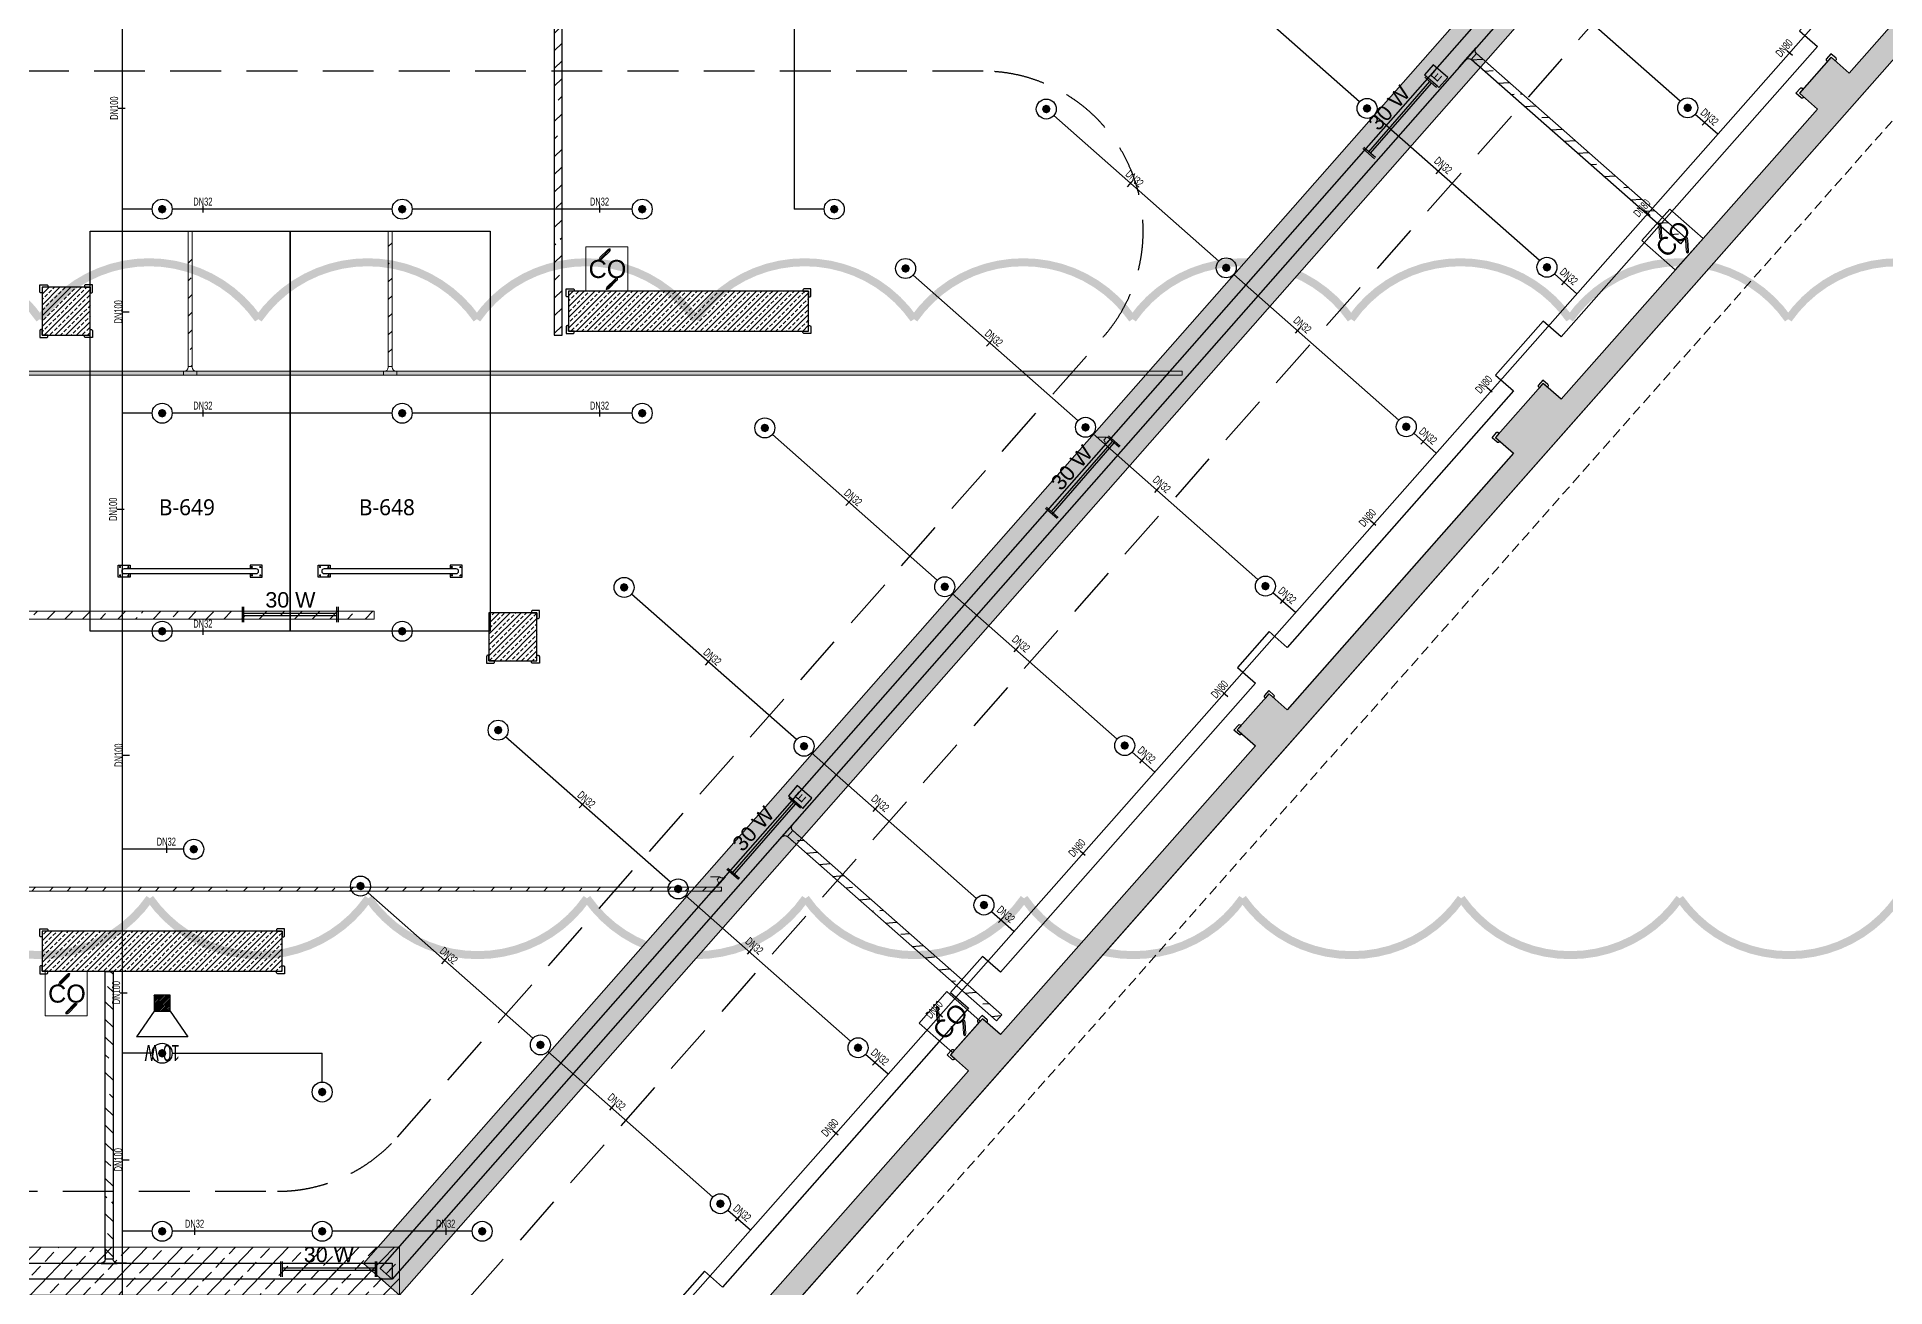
# Model space of a CAD drawing. Header units: millimetres. Extents: x -379292 to 1221486, y 92049 to 447512.
# Drawn here: x -158620 to -135520, y 108622 to 124247 of the extents above; entities that cross this region are included whole.
import ezdxf
from ezdxf.enums import TextEntityAlignment as Align
from ezdxf.lldxf.tags import DXFTag

# ---------------------------------------------------------------- set-up
doc = ezdxf.new("R2010")
doc.units = ezdxf.units.MM
doc.linetypes.add('HIDDEN', pattern=[9.525, 6.35, -3.175])
for name, color, linetype in [('-M-YNGN-BORUID', 7, 'Continuous'), ('-M-YNGN-BORUUZUN', 7, 'Continuous'), ('-M-YNGN-BORUYUK', 7, 'Continuous'), ('-M-YNGN-SPR-YUK', 7, 'Continuous'), ('-M-YNGN-ZON6-CAP-', 7, 'Continuous'), ('-M-YNGN-ZON6-SPR-', 7, 'Continuous'), ('05_HATCH CONCRETE', 141, 'Continuous'), ('05_HATCH SOLID-2', 253, 'Continuous'), ('05_SYMBOL', 2, 'Continuous'), ('08_LAMP', 4, 'Continuous'), ('08_LOUD SYSTEM', 4, 'Continuous'), ('202-A-Y-MahalAd', 141, 'Continuous'), ('AIRONN ZONLAMA', 4, 'Continuous'), ('E_CT_ZA', 6, 'Continuous')]:
    doc.layers.add(name, color=color, linetype=linetype)
doc.layers.add('-M-YNGN-SPR-CAPCIZGI', color=188, linetype='Continuous', plot=False)
for name, color, linetype, lineweight in [('-M-YNGN-ZON6', 2, 'SP', 30), ('06_FORMWORK HIDDEN', 252, 'HIDDEN2', 0), ('08_200', 112, 'Continuous', 9), ('08_DEDECTOR', 3, 'Continuous', 9), ('E_CT_AYDINLATMA', 3, 'Continuous', 9), ('E_CT_KA', 4, 'Continuous', 9), ('E_CT_KIRMIZI', 1, 'Continuous', 9)]:
    doc.layers.add(name, color=color, linetype=linetype, lineweight=lineweight)
doc.styles.add('CIZGI', font='tahoma.ttf', dxfattribs={"width": 0.8, "oblique": 20})
doc.styles.add('HCAD', font='HCAD.SHX', dxfattribs={"width": 0.8, "height": 0.2})
doc.styles.add('PIPESIZE', font='hcad.shx', dxfattribs={"width": 0.8})
doc.styles.add('SPR-NOT', font='romans.shx')
doc.styles.get("Standard").update_dxf_attribs({"font": 'segoeuil.ttf'})
doc.styles.add('TR', font='tsimpali.shx', dxfattribs={"width": 0.7})
doc.styles.add('YAZI-2', font='arial.ttf', dxfattribs={"height": 2})
doc.styles.add('YAZI-3', font='arial.ttf', dxfattribs={"height": 3})
tags = doc.linetypes.add('HIDDEN2', pattern=[0.1875, 0.125, -0.0625]).pattern_tags.tags
tags[6:7] = [DXFTag(74, 4), DXFTag(75, 0), DXFTag(340, '0'), DXFTag(46, 0.0), DXFTag(50, 0.0), DXFTag(44, 0.0), DXFTag(45, 0.0)]
tags[4:5] = [DXFTag(74, 4), DXFTag(75, 0), DXFTag(340, '0'), DXFTag(46, 0.0), DXFTag(50, 0.0), DXFTag(44, 0.0), DXFTag(45, 0.0)]
doc.linetypes.add('SP', pattern='A,2,-0.1,["SP",CIZGI,S=0.14,R=0.2,X=0,Y=-0.07],-0.255', length=2.355)
pattern_1 = [(225, (905000, -3e-07), (67.351921, -67.351921), []), (225, (904932.65, -3e-07), (67.351921, -67.351921), [47.625, -23.8125])]

# ---------------------------------------------------------------- blocks, each defined once
blk = doc.blocks.new('202_Vida')
at = {"color": 0, "linetype": 'ByBlock', "ltscale": 0.2}
for points in [[(1, 0), (-1, 0)], [(0, 1), (0, -1)]]:
    blk.add_lwpolyline(points, dxfattribs=at)
at = {"color": 0, "linetype": 'ByBlock'}
for radius in [0.42, 0.23, 0.155]:
    blk.add_circle((0, 0), radius, dxfattribs=at)
blk = doc.blocks.new('202_Stoper')
at = {"color": 0, "linetype": 'ByBlock'}
for points in [[(-750, -30), (-750, -75), (-900, -75), (-900, 75), (-750, 75), (-750, 30)], [(750, -30), (750, -75), (900, -75), (900, 75), (750, 75), (750, 30)]]:
    blk.add_lwpolyline(points, dxfattribs=at)
blk.add_lwpolyline([(825, -30, 1), (825, 30), (-825, 30, 1), (-825, -30)], format="xyb", close=True, dxfattribs=at)
at = {"color": 0, "linetype": 'ByBlock', "yscale": 10, "zscale": 10, "rotation": 180}
for p, xscale in [((-877, 53), -10), ((-772, 53), 10), ((772, 53), -10), ((877, 53), 10)]:
    blk.add_blockref('202_Vida', p, dxfattribs=dict(at, xscale=xscale))
at = {"color": 0, "linetype": 'ByBlock', "yscale": 10, "zscale": 10}
for p, xscale in [((-877, -52), 10), ((-772, -52), -10), ((772, -52), 10), ((877, -52), -10)]:
    blk.add_blockref('202_Vida', p, dxfattribs=dict(at, xscale=xscale))
blk = doc.blocks.new('202_Mahalblok')
at = {"color": 0, "linetype": 'ByBlock', "flags": 128}
blk.add_lwpolyline([(0, 0), (0, 5000), (2500, 5000), (2500, 0)], close=True, dxfattribs=at)
at = {"color": 252}
blk.add_blockref('202_Stoper', (1250, 750), dxfattribs=at)
at = {"color": 0, "linetype": 'ByBlock', "ltscale": 25}
blk.add_attdef('MAHALNO', text='', height=200, dxfattribs=at).set_placement((1209, 1390), align=Align.BOTTOM_CENTER)
blk = doc.blocks.new('bariyer')
at = {"color": 8, "ltscale": 25}
blk.add_lwpolyline([(0, -70), (15, -70, 0.414214), (30, -55), (30, 30), (-55, 30, 0.414214), (-70, 15), (-70, 0), (0, 0)], format="xyb", close=True, dxfattribs=at)
blk = doc.blocks.new('OtoParkBodrumKatMimari')
at = {"layer": '05_HATCH CONCRETE'}
h = blk.add_hatch(dxfattribs=at)
h.set_pattern_fill('ANSI33', color=8, scale=15, angle=180, style=0)
h.set_pattern_definition(pattern_1)
h.paths.add_polyline_path([(142600, 59700), (142800, 59700), (139870, 56381), (139645, 56579), (139248, 56130), (139473, 55931), (135668, 51620), (135443, 51819), (134848, 51144), (135073, 50945), (131506, 46904), (131281, 47103), (130884, 46653), (131109, 46455), (127899, 42818), (127674, 43017), (127277, 42567), (127502, 42369), (124481, 38946), (124256, 39145), (123859, 38695), (124084, 38496), (120848, 34830), (120623, 35029), (120028, 34354), (120253, 34155), (117433, 30962), (117209, 31160), (116812, 30710), (117036, 30512), (113992, 27063), (113767, 27262), (113370, 26812), (113595, 26613), (110386, 22977), (110161, 23176), (109764, 22726), (109989, 22527), (106786, 18899), (106561, 19097), (105965, 18422), (106190, 18224), (103361, 15019), (103136, 15217), (102739, 14767), (102964, 14569), (99777, 10958), (99552, 11156), (99155, 10707), (99380, 10508), (96303, 7022), (96078, 7220), (95615, 6696), (95840, 6497), (93887, 4285), (93662, 4484), (93265, 4034), (93490, 3836), (90240, 153), (90240, 300), (89640, 300), (89640, 0), (88400, 0), (88400, 300), (87800, 300), (87800, 0), (80000, 0), (80000, 300), (79400, 300), (79400, 0), (71600, 0), (71600, 300), (71000, 300), (71000, -300), (90240, -300), (143200, 59700), (143200, 67400), (142600, 67400), (142600, 66800), (142900, 66800), (142900, 64150), (142600, 64150), (142600, 63550), (142900, 63550), (142900, 60300), (142600, 60300)])
h = blk.add_hatch(dxfattribs=at)
h.set_pattern_fill('ANSI33', color=8, scale=15, angle=180, style=0)
h.set_pattern_definition(pattern_1)
h.paths.add_polyline_path([(88400, 20300), (87800, 20300), (87800, 19700), (88400, 19700)])
h = blk.add_hatch(dxfattribs=at)
h.set_pattern_fill('ANSI33', color=8, scale=15, angle=180, style=0)
h.set_pattern_definition(pattern_1)
h.paths.add_polyline_path([(97380, 20250), (94380, 20250), (94380, 19750), (97380, 19750)])
h = blk.add_hatch(dxfattribs=at)
h.set_pattern_fill('ANSI33', color=8, scale=15, angle=180, style=0)
h.set_pattern_definition(pattern_1)
h.paths.add_polyline_path([(93985, 16230), (93385, 16230), (93385, 15630), (93985, 15630)])
h = blk.add_hatch(dxfattribs=at)
h.set_pattern_fill('ANSI33', color=8, scale=15, angle=180, style=0)
h.set_pattern_definition(pattern_1)
h.paths.add_polyline_path([(90800, 12250), (87800, 12250), (87800, 11750), (90800, 11750)])
at = {"color": 5}
for points in [[(113595, 26613), (110386, 22977), (110161, 23176), (109764, 22726), (109989, 22527), (106786, 18899), (106561, 19097), (105965, 18422), (106190, 18224), (103361, 15019), (103136, 15217), (102739, 14767), (102964, 14569), (99777, 10958), (99552, 11156), (99155, 10707), (99380, 10508), (96303, 7022)], [(71000, -300), (90240, -300), (143200, 59700)]]:
    blk.add_lwpolyline(points, dxfattribs=at)
for points in [[(88400, 20300), (87800, 20300), (87800, 19700), (88400, 19700)], [(97380, 20250), (94380, 20250), (94380, 19750), (97380, 19750)], [(93985, 16230), (93385, 16230), (93385, 15630), (93985, 15630)], [(90800, 12250), (87800, 12250), (87800, 11750), (90800, 11750)]]:
    blk.add_lwpolyline(points, close=True, dxfattribs=at)
at = {"layer": '05_HATCH SOLID-2', "color": 251, "ltscale": 25}
blk.add_lwpolyline([(150500, -8770), (150500, 187430), (4700, 187430), (4700, 177600), (135600, 177600), (135600, 144600), (143200, 144600), (143200, 59700), (90240, -300), (70300, -300), (63119, 5881)], dxfattribs=at)
at = {"layer": '05_SYMBOL', "color": 252, "linetype": 'HIDDEN', "ltscale": 100}
blk.add_lwpolyline([(132000, 51725), (93143, 7677)], dxfattribs=at)
blk.add_lwpolyline([(99562, 23000), (56437, 23000, 0.695543), (55132, 19484), (66750, 9484, 0.179563), (68055, 9000), (90741, 9000, 0.215217), (92240, 9677), (101062, 19677, 0.645796)], format="xyb", close=True, dxfattribs=at)
at = {"layer": '06_FORMWORK HIDDEN', "linetype": 'HIDDEN', "ltscale": 20}
blk.add_line((143700, 59511), (90466, -800), dxfattribs=at)
at = {"layer": '05_SYMBOL', "color": 8}
for p, rotation in [((110161, 23176), 48.56632516036355), ((87800, 19700), 180), ((94380, 19750), 180), ((106561, 19097), 48.56632516036355), ((93385, 15630), 180), ((103136, 15217), 48.56632516036355), ((87800, 11750), 180), ((99552, 11156), 48.56632516036355)]:
    blk.add_blockref('bariyer', p, dxfattribs=dict(at, rotation=rotation))
at = {"layer": '05_SYMBOL', "color": 8, "xscale": -1}
for p, rotation in [((109764, 22726), 48.56632529242532), ((88400, 19700), 180), ((97380, 19750), 180), ((105965, 18422), 48.56632529242532), ((93985, 15630), 180), ((102739, 14767), 48.56632529242532), ((90800, 11750), 180), ((99155, 10707), 48.56632529242532)]:
    blk.add_blockref('bariyer', p, dxfattribs=dict(at, rotation=rotation))
for p in [(87800, 20300), (94380, 20250), (87800, 12250)]:
    blk.add_blockref('bariyer', p, dxfattribs=at)
at = {"layer": '05_SYMBOL', "color": 8}
for p in [(88400, 20300), (97380, 20250), (93985, 16230), (90800, 12250)]:
    blk.add_blockref('bariyer', p, dxfattribs=at)
at = {"layer": '202-A-Y-MahalAd', "color": 8, "ltscale": 25}
for p, values in [((88400, 16000), {'MAHALNO': 'B-649'}), ((90900, 16000), {'MAHALNO': 'B-648'})]:
    blk.add_blockref('202_Mahalblok', p, dxfattribs=at).add_auto_attribs(values)
blk = doc.blocks.new('SP-C-UP-12')
at = {"ltscale": 10}
blk.add_line((0, 0), (0, 0), dxfattribs=at)
at = {"color": 1, "linetype": 'Continuous'}
blk.add_circle((0, 0), 12.5, dxfattribs=at)
at = {"ltscale": 10}
for points in [[(-5.4, 0), (-3.8, 3.8), (-3.8, -3.8), (0, 5.4)], [(-3.8, -3.8), (0, 5.4), (0, -5.4), (3.8, 3.8)], [(0, -5.4), (3.8, 3.8), (3.8, -3.8), (5.4, 0)]]:
    blk.add_solid(points, dxfattribs=at)
at = {"layer": '-M-YNGN-SPR-YUK', "style": 'SPR-NOT', "width": 0.5, "flags": 9}
for tag, p in [('YUK', (0, 17.8)), ('CAP', (0, 14.4)), ('TIP', (0.2, 10.8))]:
    blk.add_attdef(tag, text='', height=2.5, dxfattribs=at).set_placement(p, align=Align.MIDDLE_CENTER)
blk = doc.blocks.new('SPRKL100')
at = {"layer": '-M-YNGN-SPR-CAPCIZGI'}
blk.add_line((0, 0.43), (0, -0.43), dxfattribs=at)
at = {"layer": '-M-YNGN-BORUID', "color": 0, "style": 'HCAD', "width": 0.8, "flags": 1}
blk.add_attdef('DIC', text='', height=0.4, dxfattribs=at).set_placement((0, -1.69), align=Align.CENTER)
at = {"layer": '-M-YNGN-BORUUZUN', "color": 0, "style": 'HCAD', "width": 0.7}
blk.add_attdef('BOY', text='', height=0.8, dxfattribs=at).set_placement((0, -1.08), align=Align.CENTER)
at = {"layer": '-M-YNGN-BORUYUK', "color": 6, "style": 'PIPESIZE', "width": 0.8}
blk.add_attdef('YUK', text='', height=0.5, dxfattribs=at).set_placement((0, 1.87), align=Align.CENTER)
at = {"color": 0, "style": 'PIPESIZE', "width": 0.7}
blk.add_attdef('CAP', text='', height=1, dxfattribs=at).set_placement((0, 0.45), align=Align.CENTER)
blk = doc.blocks.new('A$C69E8D8A3')
at = {"layer": '-M-YNGN-ZON6', "ltscale": 500}
for p, q in [((634, 6524.4), (634, 1991.9)), ((239.6, 330.9), (4953.7, 5671.8)), ((-206, 3336.9), (-206, 330.9)), ((1340.6, 2126.1), (1134.4, 2308.1)), ((1741.4, 2126.9), (1535.2, 2308.9)), ((1164.7, 1926.8), (958.5, 2108.8)), ((1565.5, 1927.6), (1359.3, 2109.6)), ((1788.3, 2085.5), (1760.1, 2110.4)), ((-168.5, 1991.9), (-206, 1991.9)), ((131.5, 1991.9), (-143.5, 1991.9)), ((431.5, 1991.9), (156.5, 1991.9)), ((671.5, 1991.9), (634, 1991.9)), ((988.8, 1727.5), (782.6, 1909.5)), ((1389.6, 1728.3), (1183.4, 1910.3)), ((1612.4, 1886.3), (1584.2, 1911.1)), ((-168.5, 1736.9), (-206, 1736.9)), ((131.5, 1736.9), (-143.5, 1736.9)), ((431.5, 1736.9), (156.5, 1736.9)), ((812.8, 1528.3), (606.7, 1710.2)), ((1213.7, 1529), (1007.5, 1711)), ((1436.4, 1687), (1408.3, 1711.8)), ((636.9, 1329), (430.8, 1510.9)), ((1037.8, 1329.7), (831.6, 1511.7)), ((1260.5, 1487.7), (1232.4, 1512.5)), ((-168.5, 1464.4), (-206, 1464.4)), ((131.5, 1464.4), (-143.5, 1464.4)), ((479.5, 1150.6), (273.3, 1332.6)), ((861.9, 1130.4), (655.7, 1312.4)), ((1084.6, 1288.4), (1056.5, 1313.2)), ((-129, 1191.9), (-206, 1191.9)), ((307.4, 955.7), (101.3, 1137.6)), ((704.4, 952.1), (498.2, 1134)), ((908.7, 1089.1), (880.6, 1113.9)), ((-168.5, 936.9), (-206, 936.9)), ((-143.5, 936.9), (44, 936.9)), ((44, 901), (44, 936.9)), ((532.4, 757.1), (326.2, 939.1)), ((751.3, 910.7), (723.2, 935.5)), ((579.2, 715.8), (551.1, 740.6)), ((-168.5, 714.4), (-206, 714.4)), ((31.5, 714.4), (-143.5, 714.4)), ((231.5, 714.4), (56.5, 714.4))]:
    blk.add_line(p, q, dxfattribs=at)
at = {"layer": '-M-YNGN-ZON6-CAP-'}
ref = blk.add_blockref('SPRKL100', (1878.5, 2187.1), dxfattribs=dict(at, xscale=10, yscale=10, zscale=10, rotation=48.57966781334417))
ref.add_attrib('CAP', 'DN80', dxfattribs={"layer": '0', "color": 0, "height": 10, "rotation": 48.5797, "style": 'PIPESIZE', "width": 0.7}).set_placement((1875.1, 2190), align=Align.CENTER)
ref = blk.add_blockref('SPRKL100', (-206.6, 2118.2), dxfattribs=dict(at, xscale=10.00000000000001, yscale=10.00000000000001, zscale=10.00000000000001, rotation=90))
ref.add_attrib('CAP', 'DN100', dxfattribs={"layer": '0', "color": 0, "height": 10, "rotation": 90, "style": 'PIPESIZE', "width": 0.7}).set_placement((-211.1, 2118.2), align=Align.CENTER)
ref = blk.add_blockref('SPRKL100', (1771.9, 2100), dxfattribs=dict(at, xscale=10, yscale=10, zscale=10, rotation=318.5663252255652))
ref.add_attrib('CAP', 'DN32', dxfattribs={"layer": '0', "color": 0, "height": 10, "rotation": 318.5663, "style": 'PIPESIZE', "width": 0.7}).set_placement((1774.9, 2103.4), align=Align.CENTER)
ref = blk.add_blockref('SPRKL100', (1439, 2039.5), dxfattribs=dict(at, xscale=10, yscale=10, zscale=10, rotation=318.5663252255652))
ref.add_attrib('CAP', 'DN32', dxfattribs={"layer": '0', "color": 0, "height": 10, "rotation": 318.5663, "style": 'PIPESIZE', "width": 0.7}).set_placement((1441.9, 2042.9), align=Align.CENTER)
ref = blk.add_blockref('SPRKL100', (1053.2, 2023.1), dxfattribs=dict(at, xscale=10, yscale=10, zscale=10, rotation=318.5663252255652))
ref.add_attrib('CAP', 'DN32', dxfattribs={"layer": '0', "color": 0, "height": 10, "rotation": 318.5663, "style": 'PIPESIZE', "width": 0.7}).set_placement((1056.2, 2026.5), align=Align.CENTER)
ref = blk.add_blockref('SPRKL100', (-105.2, 1991.9), dxfattribs=dict(at, xscale=10, yscale=10, zscale=10))
ref.add_attrib('CAP', 'DN32', dxfattribs={"layer": '0', "color": 0, "height": 10, "style": 'PIPESIZE', "width": 0.7}).set_placement((-105.2, 1996.4), align=Align.CENTER)
ref = blk.add_blockref('SPRKL100', (390.6, 1991.9), dxfattribs=dict(at, xscale=10, yscale=10, zscale=10))
ref.add_attrib('CAP', 'DN32', dxfattribs={"layer": '0', "color": 0, "height": 10, "style": 'PIPESIZE', "width": 0.7}).set_placement((390.6, 1996.4), align=Align.CENTER)
ref = blk.add_blockref('SPRKL100', (1700.8, 1987), dxfattribs=dict(at, xscale=10, yscale=10, zscale=10, rotation=48.57966781334417))
ref.add_attrib('CAP', 'DN80', dxfattribs={"layer": '0', "color": 0, "height": 10, "rotation": 48.5797, "style": 'PIPESIZE', "width": 0.7}).set_placement((1697.4, 1990), align=Align.CENTER)
ref = blk.add_blockref('SPRKL100', (1596, 1900.7), dxfattribs=dict(at, xscale=10, yscale=10, zscale=10, rotation=318.5663252255652))
ref.add_attrib('CAP', 'DN32', dxfattribs={"layer": '0', "color": 0, "height": 10, "rotation": 318.5663, "style": 'PIPESIZE', "width": 0.7}).set_placement((1599, 1904.1), align=Align.CENTER)
ref = blk.add_blockref('SPRKL100', (-201.4, 1863.6), dxfattribs=dict(at, xscale=10.00000000000001, yscale=10.00000000000001, zscale=10.00000000000001, rotation=90))
ref.add_attrib('CAP', 'DN100', dxfattribs={"layer": '0', "color": 0, "height": 10, "rotation": 90, "style": 'PIPESIZE', "width": 0.7}).set_placement((-205.9, 1863.6), align=Align.CENTER)
ref = blk.add_blockref('SPRKL100', (1263, 1840.3), dxfattribs=dict(at, xscale=10, yscale=10, zscale=10, rotation=318.5663252255652))
ref.add_attrib('CAP', 'DN32', dxfattribs={"layer": '0', "color": 0, "height": 10, "rotation": 318.5663, "style": 'PIPESIZE', "width": 0.7}).set_placement((1266, 1843.6), align=Align.CENTER)
ref = blk.add_blockref('SPRKL100', (877.3, 1823.8), dxfattribs=dict(at, xscale=10, yscale=10, zscale=10, rotation=318.5663252255652))
ref.add_attrib('CAP', 'DN32', dxfattribs={"layer": '0', "color": 0, "height": 10, "rotation": 318.5663, "style": 'PIPESIZE', "width": 0.7}).set_placement((880.3, 1827.2), align=Align.CENTER)
ref = blk.add_blockref('SPRKL100', (1503, 1766.5), dxfattribs=dict(at, xscale=10, yscale=10, zscale=10, rotation=48.57966781334417))
ref.add_attrib('CAP', 'DN80', dxfattribs={"layer": '0', "color": 0, "height": 10, "rotation": 48.5797, "style": 'PIPESIZE', "width": 0.7}).set_placement((1499.6, 1769.5), align=Align.CENTER)
ref = blk.add_blockref('SPRKL100', (-105.2, 1736.9), dxfattribs=dict(at, xscale=10, yscale=10, zscale=10))
ref.add_attrib('CAP', 'DN32', dxfattribs={"layer": '0', "color": 0, "height": 10, "style": 'PIPESIZE', "width": 0.7}).set_placement((-105.2, 1741.4), align=Align.CENTER)
ref = blk.add_blockref('SPRKL100', (390.6, 1736.9), dxfattribs=dict(at, xscale=10, yscale=10, zscale=10))
ref.add_attrib('CAP', 'DN32', dxfattribs={"layer": '0', "color": 0, "height": 10, "style": 'PIPESIZE', "width": 0.7}).set_placement((390.6, 1741.4), align=Align.CENTER)
ref = blk.add_blockref('SPRKL100', (1420.1, 1701.4), dxfattribs=dict(at, xscale=10, yscale=10, zscale=10, rotation=318.5663252255652))
ref.add_attrib('CAP', 'DN32', dxfattribs={"layer": '0', "color": 0, "height": 10, "rotation": 318.5663, "style": 'PIPESIZE', "width": 0.7}).set_placement((1423.1, 1704.8), align=Align.CENTER)
ref = blk.add_blockref('SPRKL100', (701.4, 1624.6), dxfattribs=dict(at, xscale=10, yscale=10, zscale=10, rotation=318.5663252255652))
ref.add_attrib('CAP', 'DN32', dxfattribs={"layer": '0', "color": 0, "height": 10, "rotation": 318.5663, "style": 'PIPESIZE', "width": 0.7}).set_placement((704.4, 1627.9), align=Align.CENTER)
ref = blk.add_blockref('SPRKL100', (1087.1, 1641), dxfattribs=dict(at, xscale=10, yscale=10, zscale=10, rotation=318.5663252255652))
ref.add_attrib('CAP', 'DN32', dxfattribs={"layer": '0', "color": 0, "height": 10, "rotation": 318.5663, "style": 'PIPESIZE', "width": 0.7}).set_placement((1090.1, 1644.3), align=Align.CENTER)
ref = blk.add_blockref('SPRKL100', (-207.9, 1616.9), dxfattribs=dict(at, xscale=10.00000000000001, yscale=10.00000000000001, zscale=10.00000000000001, rotation=90))
ref.add_attrib('CAP', 'DN100', dxfattribs={"layer": '0', "color": 0, "height": 10, "rotation": 90, "style": 'PIPESIZE', "width": 0.7}).set_placement((-212.4, 1616.9), align=Align.CENTER)
ref = blk.add_blockref('SPRKL100', (1357.6, 1599.9), dxfattribs=dict(at, xscale=10, yscale=10, zscale=10, rotation=48.57966781334417))
ref.add_attrib('CAP', 'DN80', dxfattribs={"layer": '0', "color": 0, "height": 10, "rotation": 48.5797, "style": 'PIPESIZE', "width": 0.7}).set_placement((1354.2, 1602.9), align=Align.CENTER)
ref = blk.add_blockref('SPRKL100', (1244.2, 1502.1), dxfattribs=dict(at, xscale=10, yscale=10, zscale=10, rotation=318.5663252255652))
ref.add_attrib('CAP', 'DN32', dxfattribs={"layer": '0', "color": 0, "height": 10, "rotation": 318.5663, "style": 'PIPESIZE', "width": 0.7}).set_placement((1247.1, 1505.5), align=Align.CENTER)
ref = blk.add_blockref('SPRKL100', (-105.2, 1464.4), dxfattribs=dict(at, xscale=10, yscale=10, zscale=10))
ref.add_attrib('CAP', 'DN32', dxfattribs={"layer": '0', "color": 0, "height": 10, "style": 'PIPESIZE', "width": 0.7}).set_placement((-105.2, 1468.9), align=Align.CENTER)
ref = blk.add_blockref('SPRKL100', (911.2, 1441.7), dxfattribs=dict(at, xscale=10, yscale=10, zscale=10, rotation=318.5663252255652))
ref.add_attrib('CAP', 'DN32', dxfattribs={"layer": '0', "color": 0, "height": 10, "rotation": 318.5663, "style": 'PIPESIZE', "width": 0.7}).set_placement((914.2, 1445), align=Align.CENTER)
ref = blk.add_blockref('SPRKL100', (525.5, 1425.3), dxfattribs=dict(at, xscale=10, yscale=10, zscale=10, rotation=318.5663252255652))
ref.add_attrib('CAP', 'DN32', dxfattribs={"layer": '0', "color": 0, "height": 10, "rotation": 318.5663, "style": 'PIPESIZE', "width": 0.7}).set_placement((528.5, 1428.6), align=Align.CENTER)
ref = blk.add_blockref('SPRKL100', (1172.8, 1385.5), dxfattribs=dict(at, xscale=10, yscale=10, zscale=10, rotation=48.57966781334417))
ref.add_attrib('CAP', 'DN80', dxfattribs={"layer": '0', "color": 0, "height": 10, "rotation": 48.5797, "style": 'PIPESIZE', "width": 0.7}).set_placement((1169.4, 1388.5), align=Align.CENTER)
ref = blk.add_blockref('SPRKL100', (-201.1, 1309.5), dxfattribs=dict(at, xscale=10.00000000000001, yscale=10.00000000000001, zscale=10.00000000000001, rotation=90))
ref.add_attrib('CAP', 'DN100', dxfattribs={"layer": '0', "color": 0, "height": 10, "rotation": 90, "style": 'PIPESIZE', "width": 0.7}).set_placement((-205.6, 1309.5), align=Align.CENTER)
ref = blk.add_blockref('SPRKL100', (1068.3, 1302.8), dxfattribs=dict(at, xscale=10, yscale=10, zscale=10, rotation=318.5663252255652))
ref.add_attrib('CAP', 'DN32', dxfattribs={"layer": '0', "color": 0, "height": 10, "rotation": 318.5663, "style": 'PIPESIZE', "width": 0.7}).set_placement((1071.2, 1306.2), align=Align.CENTER)
ref = blk.add_blockref('SPRKL100', (368.1, 1246.9), dxfattribs=dict(at, xscale=10, yscale=10, zscale=10, rotation=318.5663252255652))
ref.add_attrib('CAP', 'DN32', dxfattribs={"layer": '0', "color": 0, "height": 10, "rotation": 318.5663, "style": 'PIPESIZE', "width": 0.7}).set_placement((371, 1250.3), align=Align.CENTER)
ref = blk.add_blockref('SPRKL100', (735.3, 1242.4), dxfattribs=dict(at, xscale=10, yscale=10, zscale=10, rotation=318.5663252255652))
ref.add_attrib('CAP', 'DN32', dxfattribs={"layer": '0', "color": 0, "height": 10, "rotation": 318.5663, "style": 'PIPESIZE', "width": 0.7}).set_placement((738.3, 1245.7), align=Align.CENTER)
ref = blk.add_blockref('SPRKL100', (-150.8, 1191.9), dxfattribs=dict(at, xscale=10, yscale=10, zscale=10))
ref.add_attrib('CAP', 'DN32', dxfattribs={"layer": '0', "color": 0, "height": 10, "style": 'PIPESIZE', "width": 0.7}).set_placement((-150.8, 1196.4), align=Align.CENTER)
ref = blk.add_blockref('SPRKL100', (994.5, 1187.3), dxfattribs=dict(at, xscale=10, yscale=10, zscale=10, rotation=48.57966781334417))
ref.add_attrib('CAP', 'DN80', dxfattribs={"layer": '0', "color": 0, "height": 10, "rotation": 48.5797, "style": 'PIPESIZE', "width": 0.7}).set_placement((991.1, 1190.3), align=Align.CENTER)
ref = blk.add_blockref('SPRKL100', (892.3, 1103.5), dxfattribs=dict(at, xscale=10, yscale=10, zscale=10, rotation=318.5663252255652))
ref.add_attrib('CAP', 'DN32', dxfattribs={"layer": '0', "color": 0, "height": 10, "rotation": 318.5663, "style": 'PIPESIZE', "width": 0.7}).set_placement((895.3, 1106.9), align=Align.CENTER)
ref = blk.add_blockref('SPRKL100', (196, 1052), dxfattribs=dict(at, xscale=10, yscale=10, zscale=10, rotation=318.5663252255652))
ref.add_attrib('CAP', 'DN32', dxfattribs={"layer": '0', "color": 0, "height": 10, "rotation": 318.5663, "style": 'PIPESIZE', "width": 0.7}).set_placement((199, 1055.3), align=Align.CENTER)
ref = blk.add_blockref('SPRKL100', (577.9, 1064), dxfattribs=dict(at, xscale=10, yscale=10, zscale=10, rotation=318.5663252255652))
ref.add_attrib('CAP', 'DN32', dxfattribs={"layer": '0', "color": 0, "height": 10, "rotation": 318.5663, "style": 'PIPESIZE', "width": 0.7}).set_placement((580.9, 1067.4), align=Align.CENTER)
ref = blk.add_blockref('SPRKL100', (-204.1, 1012.6), dxfattribs=dict(at, xscale=10.00000000000001, yscale=10.00000000000001, zscale=10.00000000000001, rotation=90))
ref.add_attrib('CAP', 'DN100', dxfattribs={"layer": '0', "color": 0, "height": 10, "rotation": 90, "style": 'PIPESIZE', "width": 0.7}).set_placement((-208.6, 1012.6), align=Align.CENTER)
ref = blk.add_blockref('SPRKL100', (816.2, 985.2), dxfattribs=dict(at, xscale=10, yscale=10, zscale=10, rotation=48.57966781334417))
ref.add_attrib('CAP', 'DN80', dxfattribs={"layer": '0', "color": 0, "height": 10, "rotation": 48.5797, "style": 'PIPESIZE', "width": 0.7}).set_placement((812.8, 988.2), align=Align.CENTER)
ref = blk.add_blockref('SPRKL100', (734.9, 925.1), dxfattribs=dict(at, xscale=10, yscale=10, zscale=10, rotation=318.5663252255652))
ref.add_attrib('CAP', 'DN32', dxfattribs={"layer": '0', "color": 0, "height": 10, "rotation": 318.5663, "style": 'PIPESIZE', "width": 0.7}).set_placement((737.9, 928.5), align=Align.CENTER)
ref = blk.add_blockref('SPRKL100', (405.8, 869.1), dxfattribs=dict(at, xscale=10, yscale=10, zscale=10, rotation=318.5663252255652))
ref.add_attrib('CAP', 'DN32', dxfattribs={"layer": '0', "color": 0, "height": 10, "rotation": 318.5663, "style": 'PIPESIZE', "width": 0.7}).set_placement((408.8, 872.4), align=Align.CENTER)
ref = blk.add_blockref('SPRKL100', (685.7, 837.7), dxfattribs=dict(at, xscale=10, yscale=10, zscale=10, rotation=48.57966781334417))
ref.add_attrib('CAP', 'DN80', dxfattribs={"layer": '0', "color": 0, "height": 10, "rotation": 48.5797, "style": 'PIPESIZE', "width": 0.7}).set_placement((682.3, 840.7), align=Align.CENTER)
ref = blk.add_blockref('SPRKL100', (-201.6, 803.8), dxfattribs=dict(at, xscale=10.00000000000001, yscale=10.00000000000001, zscale=10.00000000000001, rotation=90))
ref.add_attrib('CAP', 'DN100', dxfattribs={"layer": '0', "color": 0, "height": 10, "rotation": 90, "style": 'PIPESIZE', "width": 0.7}).set_placement((-206.1, 803.8), align=Align.CENTER)
ref = blk.add_blockref('SPRKL100', (562.9, 730.2), dxfattribs=dict(at, xscale=10, yscale=10, zscale=10, rotation=318.5663252255652))
ref.add_attrib('CAP', 'DN32', dxfattribs={"layer": '0', "color": 0, "height": 10, "rotation": 318.5663, "style": 'PIPESIZE', "width": 0.7}).set_placement((565.8, 733.6), align=Align.CENTER)
ref = blk.add_blockref('SPRKL100', (-115.6, 714.4), dxfattribs=dict(at, xscale=10, yscale=10, zscale=10))
ref.add_attrib('CAP', 'DN32', dxfattribs={"layer": '0', "color": 0, "height": 10, "style": 'PIPESIZE', "width": 0.7}).set_placement((-115.6, 718.9), align=Align.CENTER)
ref = blk.add_blockref('SPRKL100', (198.4, 714.4), dxfattribs=dict(at, xscale=10, yscale=10, zscale=10))
ref.add_attrib('CAP', 'DN32', dxfattribs={"layer": '0', "color": 0, "height": 10, "style": 'PIPESIZE', "width": 0.7}).set_placement((198.4, 718.9), align=Align.CENTER)
at = {"layer": '-M-YNGN-ZON6-SPR-'}
for p, rotation in [((949.1, 2117.1), 138.5663252255651), ((1350, 2117.9), 138.5663252255651), ((1750.8, 2118.6), 138.5663252255651), ((-156, 1991.9), 180), ((144, 1991.9), 180), ((444, 1991.9), 180), ((684, 1991.9), 180), ((773.2, 1917.8), 138.5663252255651), ((1174, 1918.6), 138.5663252255651), ((1574.9, 1919.3), 138.5663252255651), ((-156, 1736.9), 180), ((144, 1736.9), 180), ((444, 1736.9), 180), ((597.3, 1718.5), 138.5663252255651), ((998.1, 1719.3), 138.5663252255651), ((1399, 1720), 138.5663252255651), ((421.4, 1519.2), 138.5663252255651), ((822.2, 1520), 138.5663252255651), ((1223, 1520.8), 138.5663252255651), ((-156, 1464.4), 180), ((144, 1464.4), 180), ((264, 1340.8), 138.5663252255651), ((646.3, 1320.7), 138.5663252255651), ((1047.1, 1321.5), 138.5663252255651), ((-116.5, 1191.9), 180), ((91.9, 1145.9), 138.5663252255651), ((488.9, 1142.3), 138.5663252255651), ((871.2, 1122.2), 138.5663252255651), ((-156, 936.9), 180), ((316.8, 947.4), 138.5663252255651), ((713.8, 943.8), 138.5663252255651), ((44, 888.5), 180), ((541.7, 748.9), 138.5663252255651), ((-156, 714.4), 180), ((44, 714.4), 180), ((244, 714.4), 180)]:
    blk.add_blockref('SP-C-UP-12', p, dxfattribs=dict(at, rotation=rotation))
blk = doc.blocks.new('*U582')
h = blk.add_hatch()
h.set_pattern_fill('ANSI33', color=0, scale=50, angle=1, style=0)
h.paths.add_polyline_path([(-3591, 100), (5411, 100), (5411, 0), (-3591, 0)])
at = {"color": 0}
blk.add_lwpolyline([(-3591, 100), (5411, 100), (5411, 0), (-3591, 0)], close=True, dxfattribs=at)
at = {"ltscale": 25, "flags": 1}
for tag, p in [('YUKSEKLIK', (-229, -149)), ('KALINLIK', (-229, -213))]:
    blk.add_attdef(tag, p, '', height=50, dxfattribs=at)
blk = doc.blocks.new('*U679')
h = blk.add_hatch()
h.set_pattern_fill('ANSI33', color=0, scale=50, angle=1, style=0)
h.paths.add_polyline_path([(-9185, 200), (15863, 200), (15863, 0), (-9185, 0)])
at = {"color": 0}
blk.add_lwpolyline([(-9185, 200), (15863, 200), (15863, 0), (-9185, 0)], close=True, dxfattribs=at)
at = {"ltscale": 25, "flags": 1}
for tag, p in [('YUKSEKLIK', (-229, -149)), ('KALINLIK', (-229, -213))]:
    blk.add_attdef(tag, p, '', height=50, dxfattribs=at)
blk = doc.blocks.new('*U680')
h = blk.add_hatch()
h.set_pattern_fill('ANSI33', color=0, scale=50, angle=1, style=0)
h.paths.add_polyline_path([(-773, 200), (58857, 200), (58857, 0), (-773, 0)])
at = {"color": 0}
blk.add_lwpolyline([(-773, 200), (58857, 200), (58857, 0), (-773, 0)], close=True, dxfattribs=at)
at = {"ltscale": 25, "flags": 1}
for tag, p in [('YUKSEKLIK', (-229, -149)), ('KALINLIK', (-229, -213))]:
    blk.add_attdef(tag, p, '', height=50, dxfattribs=at)
blk = doc.blocks.new('*U717')
h = blk.add_hatch()
h.set_pattern_fill('ANSI33', color=0, scale=50, angle=1, style=0)
h.paths.add_polyline_path([(-9499, 600), (15713, 600), (15713, 0), (-9499, 0)])
at = {"color": 0}
blk.add_lwpolyline([(-9499, 600), (15713, 600), (15713, 0), (-9499, 0)], close=True, dxfattribs=at)
at = {"ltscale": 25, "flags": 1}
for tag, p in [('YUKSEKLIK', (-229, -149)), ('KALINLIK', (-229, -213))]:
    blk.add_attdef(tag, p, '', height=50, dxfattribs=at)
blk = doc.blocks.new('*U718')
h = blk.add_hatch()
h.set_pattern_fill('ANSI33', color=0, scale=50, angle=1, style=0)
h.paths.add_polyline_path([(-1015, 600), (58777, 600), (58777, 0), (-1015, 0)])
at = {"color": 0}
blk.add_lwpolyline([(-1015, 600), (58777, 600), (58777, 0), (-1015, 0)], close=True, dxfattribs=at)
at = {"ltscale": 25, "flags": 1}
for tag, p in [('YUKSEKLIK', (-229, -149)), ('KALINLIK', (-229, -213))]:
    blk.add_attdef(tag, p, '', height=50, dxfattribs=at)
blk = doc.blocks.new('*U724')
h = blk.add_hatch()
h.set_pattern_fill('ANSI33', color=0, scale=50, angle=1, style=0)
h.paths.add_polyline_path([(-10963, 50), (36950, 50), (36950, 0), (-10963, 0)])
at = {"color": 0}
blk.add_lwpolyline([(-10963, 50), (36950, 50), (36950, 0), (-10963, 0)], close=True, dxfattribs=at)
at = {"ltscale": 25, "flags": 1}
for tag, p in [('YUKSEKLIK', (-229, -149)), ('KALINLIK', (-229, -213))]:
    blk.add_attdef(tag, p, '', height=50, dxfattribs=at)
blk = doc.blocks.new('*U725')
h = blk.add_hatch()
h.set_pattern_fill('ANSI33', color=0, scale=50, angle=1, style=0)
h.paths.add_polyline_path([(-9622, 50), (14318, 50), (14318, 0), (-9622, 0)])
at = {"color": 0}
blk.add_lwpolyline([(-9622, 50), (14318, 50), (14318, 0), (-9622, 0)], close=True, dxfattribs=at)
at = {"ltscale": 25, "flags": 1}
for tag, p in [('YUKSEKLIK', (-229, -149)), ('KALINLIK', (-229, -213))]:
    blk.add_attdef(tag, p, '', height=50, dxfattribs=at)
blk = doc.blocks.new('*U898')
h = blk.add_hatch()
h.set_pattern_fill('ANSI33', color=0, scale=50, angle=1, style=0)
h.paths.add_polyline_path([(-3976, 100), (-491, 100), (-491, 0), (-3976, 0)])
at = {"color": 0}
blk.add_lwpolyline([(-3976, 100), (-491, 100), (-491, 0), (-3976, 0)], close=True, dxfattribs=at)
at = {"ltscale": 25, "flags": 1}
for tag, p in [('YUKSEKLIK', (-229, -149)), ('KALINLIK', (-229, -213))]:
    blk.add_attdef(tag, p, '', height=50, dxfattribs=at)
blk = doc.blocks.new('*U395')
at = {"color": 0}
for p, q in [((-164, 164), (-50, 164)), ((-50, 164), (-50, 167)), ((-50, 167), (150, 167)), ((0, 0), (0, 114)), ((100, 114), (0, 114)), ((100, 0), (100, 114)), ((150, 167), (150, 164)), ((264, 164), (150, 164))]:
    blk.add_line(p, q, dxfattribs=at)
for centre, start, end in [((-50, 114), 0, 90), ((150, 114), 90, 180)]:
    blk.add_arc(centre, 50, start, end, dxfattribs=at)
blk = doc.blocks.new('*U899')
h = blk.add_hatch()
h.set_pattern_fill('ANSI33', color=0, scale=50, angle=1, style=0)
h.paths.add_polyline_path([(-3976, 100), (-494, 100), (-494, 0), (-3976, 0)])
at = {"color": 0}
blk.add_lwpolyline([(-3976, 100), (-494, 100), (-494, 0), (-3976, 0)], close=True, dxfattribs=at)
at = {"ltscale": 25, "flags": 1}
for tag, p in [('YUKSEKLIK', (-229, -149)), ('KALINLIK', (-229, -213))]:
    blk.add_attdef(tag, p, '', height=50, dxfattribs=at)
blk = doc.blocks.new('*U396')
at = {"color": 0}
for p, q in [((-164, 164), (-50, 164)), ((-50, 164), (-50, 167)), ((-50, 167), (150, 167)), ((0, 0), (0, 114)), ((100, 114), (0, 114)), ((100, 0), (100, 114)), ((150, 167), (150, 164)), ((264, 164), (150, 164))]:
    blk.add_line(p, q, dxfattribs=at)
for centre, start, end in [((-50, 114), 0, 90), ((150, 114), 90, 180)]:
    blk.add_arc(centre, 50, start, end, dxfattribs=at)
blk = doc.blocks.new('*U971')
h = blk.add_hatch()
h.set_pattern_fill('ANSI33', color=0, scale=50, angle=1, style=0)
h.paths.add_polyline_path([(-4141, 100), (-269, 100), (-269, 0), (-4141, 0)])
at = {"color": 0}
blk.add_lwpolyline([(-4141, 100), (-269, 100), (-269, 0), (-4141, 0)], close=True, dxfattribs=at)
at = {"ltscale": 25, "flags": 1}
for tag, p in [('YUKSEKLIK', (-229, -149)), ('KALINLIK', (-229, -213))]:
    blk.add_attdef(tag, p, '', height=50, dxfattribs=at)
blk = doc.blocks.new('*U974')
h = blk.add_hatch()
h.set_pattern_fill('ANSI33', color=0, scale=50, angle=1, style=0)
h.paths.add_polyline_path([(-3406, 100), (191, 100), (191, 0), (-3406, 0)])
at = {"color": 0}
blk.add_lwpolyline([(-3406, 100), (191, 100), (191, 0), (-3406, 0)], close=True, dxfattribs=at)
at = {"ltscale": 25, "flags": 1}
for tag, p in [('YUKSEKLIK', (-229, -149)), ('KALINLIK', (-229, -213))]:
    blk.add_attdef(tag, p, '', height=50, dxfattribs=at)
blk = doc.blocks.new('*U465')
at = {"color": 0}
for p, q in [((-164, 164), (-50, 164)), ((-50, 164), (-50, 167)), ((-50, 167), (150, 167)), ((0, 0), (0, 114)), ((100, 114), (0, 114)), ((100, 0), (100, 114)), ((150, 167), (150, 164)), ((264, 164), (150, 164))]:
    blk.add_line(p, q, dxfattribs=at)
for centre, start, end in [((-50, 114), 0, 90), ((150, 114), 90, 180)]:
    blk.add_arc(centre, 50, start, end, dxfattribs=at)
blk = doc.blocks.new('*U510')
at = {"color": 0}
for p, q in [((-0.3, 11.4), (-0.3, 26.4)), ((-0.3, 26.4), (0, 26.4)), ((0, 37.8), (0, 26.4)), ((0, 11.4), (-0.3, 11.4)), ((0, 0), (0, 11.4)), ((13.6, 13.9), (5, 21.4)), ((5, 21.4), (5, 16.4))]:
    blk.add_line(p, q, dxfattribs=at)
for centre, start, end in [((5, 26.4), 180, 270), ((5, 11.4), 90, 180)]:
    blk.add_arc(centre, 5, start, end, dxfattribs=at)
blk = doc.blocks.new('40 W SIVA ÜSTÜ ETANJ LED 50')
at = {"layer": '08_LAMP'}
for p, q in [((-625, -100), (-625, 100)), ((-605, -100), (-605, 100)), ((-605, 15), (605, 15)), ((605, -100), (605, 100)), ((625, -100), (625, 100)), ((-605, -15), (605, -15))]:
    blk.add_line(p, q, dxfattribs=at)
at = {"layer": '08_LAMP', "color": 2, "style": 'YAZI-2'}
blk.add_text('30 W', height=200, dxfattribs=at).set_placement((0, 90), align=Align.CENTER)
blk = doc.blocks.new('40 W SIVA ÜSTÜ ETANJ LED 50--')
at = {"layer": '08_LAMP'}
for p, q in [((-625, -100), (-625, 100)), ((-605, -100), (-605, 100)), ((-605, 15), (605, 15)), ((605, -100), (605, 100)), ((625, -100), (625, 100)), ((-605, -15), (605, -15))]:
    blk.add_line(p, q, dxfattribs=at)
at = {"layer": '08_LAMP', "color": 2, "style": 'YAZI-2'}
blk.add_text('30 W', height=200, dxfattribs=at).set_placement((0, 90), align=Align.CENTER)
blk = doc.blocks.new('40 W SIVA ÜSTÜ ETANJ LED E 50')
at = {"layer": '08_LAMP'}
for p, q in [((-625, -100), (-625, 100)), ((-605, -100), (-605, 100)), ((-605, 15), (605, 15)), ((605, -100), (605, 100)), ((625, -100), (625, 100)), ((-605, -15), (605, -15))]:
    blk.add_line(p, q, dxfattribs=at)
blk.add_lwpolyline([(625, -125), (800, -125), (800, 125), (625, 125)], close=True, dxfattribs=at)
at = {"layer": '08_LAMP', "color": 2, "style": 'YAZI-2'}
blk.add_text('30 W', height=200, dxfattribs=at).set_placement((0, 90), align=Align.CENTER)
blk.add_text('E', height=125, dxfattribs=at).set_placement((713, 0), align=Align.MIDDLE)
blk = doc.blocks.new('CO 250')
at = {"layer": '08_DEDECTOR'}
for p, q in [((17, 243), (-84, 142)), ((45, 251), (-74, 132)), ((45, 250), (45, 243)), ((37, 223), (-64, 122)), ((114, -136), (-5, -255)), ((104, -126), (3, -227)), ((124, -146), (23, -247)), ((-5, -247), (-5, -255)), ((-5, -255), (3, -255))]:
    blk.add_line(p, q, dxfattribs=at)
at = {"layer": '08_DEDECTOR', "ltscale": 25}
blk.add_lwpolyline([(-262, 278), (-262, -278), (262, -278), (262, 278)], close=True, dxfattribs=at)
at = {"layer": '08_DEDECTOR'}
for centre, radius, start, end in [((37, 223), 27.7, 72.9688, 135), ((17, 243), 27.7, 315, 0), ((-55, 112), 41.6, 135, 180), ((-55, 112), 27.7, 135, 180), ((-55, 112), 13.9, 135, 180), ((23, -247), 27.7, 135, 180), ((95, -116), 13.9, 315, 350.4112), ((95, -116), 27.7, 315, 355.2224), ((95, -116), 41.6, 315, 356.817), ((3, -227), 27.7, 270, 315)]:
    blk.add_arc(centre, radius, start, end, dxfattribs=at)
at = {"layer": '08_DEDECTOR', "color": 3, "style": 'YAZI-3'}
blk.add_text('CO', height=225, dxfattribs=at).set_placement((-226, -113))
blk = doc.blocks.new('15 W HORN 100_HARİCİ TİP')
at = {"layer": '08_LOUD SYSTEM'}
h = blk.add_hatch(dxfattribs=at)
h.set_pattern_fill('ANSI31', color=2, scale=4.8)
h.set_pattern_definition([(45, (-341645.439, -380325.335), (-10.77630735, 10.77630735), [])])
h.paths.add_polyline_path([(-100, 0), (100, 0), (100, 200), (-100, 200)])
at = {"layer": '08_LOUD SYSTEM', "ltscale": 2}
for p, q in [((-320, 520), (320, 520)), ((-100, 200), (-320, 520)), ((100, 200), (320, 520))]:
    blk.add_line(p, q, dxfattribs=at)
at = {"layer": '08_LOUD SYSTEM'}
blk.add_lwpolyline([(100, 0), (100, 200), (-100, 200), (-100, 0)], close=True, dxfattribs=at)
at = {"layer": '08_LOUD SYSTEM', "color": 2, "ltscale": 2, "style": 'TR', "width": 0.7}
blk.add_text('10 W', height=200, dxfattribs=at).set_placement((0, 620), align=Align.CENTER)
blk = doc.blocks.new('*U1030')
h = blk.add_hatch()
h.set_pattern_fill('ANSI33', color=0, scale=50, angle=1, style=0)
h.paths.add_polyline_path([(-2093, 50), (-403, 50), (-403, 0), (-2093, 0)])
at = {"color": 0}
blk.add_lwpolyline([(-2093, 50), (-403, 50), (-403, 0), (-2093, 0)], close=True, dxfattribs=at)
at = {"ltscale": 25, "flags": 1}
for tag, p in [('YUKSEKLIK', (-229, -149)), ('KALINLIK', (-229, -213))]:
    blk.add_attdef(tag, p, '', height=50, dxfattribs=at)
blk = doc.blocks.new('*U1012')
at = {"color": 0}
for p, q in [((214, 214), (-164, 214)), ((-164, 164), (-50, 164)), ((-60, 214), (-60, 164)), ((0, 214), (214, 214)), ((0, 0), (0, 114)), ((0, 104), (50, 104)), ((50, 0), (50, 114)), ((214, 164), (100, 164)), ((110, 214), (110, 164))]:
    blk.add_line(p, q, dxfattribs=at)
for centre, start, end in [((-50, 114), 0, 90), ((100, 114), 90, 180)]:
    blk.add_arc(centre, 50, start, end, dxfattribs=at)

msp = doc.modelspace()

# ---------------------------------------------------------------- block references
at = {"color": 8}
msp.add_blockref('OtoParkBodrumKatMimari', (-246354.8, 100818.8), dxfattribs=at)

# ---------------------------------------------------------------- next in the draw order: linework, layer by layer
at = {"color": 30, "const_width": 100}
for points in [[(-174975.9, 120719.7, -0.5205671), (-172244, 120719.7, -0.5205671), (-169512.1, 120719.7, -0.5205671), (-166780.2, 120719.7, -0.5205671), (-164048.3, 120719.7, -0.5205671), (-161316.4, 120719.7, -0.5205671), (-158584.5, 120719.7, -0.5205671), (-155852.6, 120719.7, -0.5205671), (-153120.7, 120719.7, -0.5205671), (-150388.8, 120719.7, -0.5205671), (-147656.9, 120719.7, -0.5205671), (-144925.1, 120719.7, -0.5205671), (-142193.2, 120719.7, -0.5205671), (-139461.3, 120719.7, -0.5205671), (-136729.4, 120719.7, -0.5205671), (-133997.5, 120719.7, -0.5205671)], [(-135354.2, 113481.6, -0.5205671), (-138086.1, 113481.6, -0.5205671), (-140818, 113481.6, -0.5205671), (-143549.9, 113481.6, -0.5205671), (-146281.7, 113481.6, -0.5205671), (-149013.6, 113481.6, -0.5205671), (-151745.5, 113481.6, -0.5205671), (-154477.4, 113481.6, -0.5205671), (-157209.3, 113481.6, -0.5205671), (-159941.2, 113481.6, -0.5205671), (-162673.1, 113481.6, -0.5205671), (-165405, 113481.6, -0.5205671), (-168136.9, 113481.6, -0.5205671), (-170868.8, 113481.6, -0.5205671), (-173600.7, 113481.6, -0.5205671), (-176332.6, 113481.6, -0.5205671)]]:
    msp.add_lwpolyline(points, format="xyb", dxfattribs=at)
at = {"layer": 'AIRONN ZONLAMA', "color": 1, "ltscale": 25}
msp.add_lwpolyline([(-132759.3, 128212.3), (-135968.8, 124576.1), (-136193.7, 124774.7), (-136590.7, 124324.8), (-136365.8, 124126.3), (-139568.7, 120497.7), (-139793.6, 120696.2), (-140389.2, 120021.4), (-140164.3, 119822.9), (-142993.3, 116617.8), (-143218.2, 116816.4), (-143615.2, 116366.5), (-143390.3, 116168), (-146577.7, 112557), (-146802.6, 112755.5), (-147199.6, 112305.7), (-146974.7, 112107.1), (-150051.9, 108620.9), (-150276.8, 108819.5), (-150740, 108294.7)], dxfattribs=at)

# ---------------------------------------------------------------- next in the draw order: block references
at = {"layer": '-M-YNGN-ZON6', "ltscale": 25, "xscale": 10, "yscale": 10, "zscale": 10}
msp.add_blockref('A$C69E8D8A3', (-155494.7, 102175), dxfattribs=at)
at = {"layer": '08_200', "color": 2, "xscale": -10, "yscale": 10, "zscale": 10, "rotation": 318.6412804738075}
for p in [(-145353.7, 119051.8), (-150190.5, 113555.1)]:
    msp.add_blockref('*U510', p, dxfattribs=at)
at = {"layer": '08_DEDECTOR', "ltscale": 25, "rotation": 48.56632614762007}
for p in [(-138176.2, 121715.9), (-147210.1, 111934.5)]:
    msp.add_blockref('CO 250', p, dxfattribs=at)
at = {"layer": '08_DEDECTOR'}
for p in [(-151498.2, 121347.2), (-158254.8, 112290.3)]:
    msp.add_blockref('CO 250', p, dxfattribs=at)
at = {"layer": '08_LAMP', "xscale": 0.96, "yscale": 0.96, "zscale": 0.96, "rotation": 49}
for name, p in [('40 W SIVA ÜSTÜ ETANJ LED E 50', (-141580.7, 123241.1)), ('40 W SIVA ÜSTÜ ETANJ LED 50--', (-145548, 118743.8)), ('40 W SIVA ÜSTÜ ETANJ LED E 50', (-149529.1, 114230.8))]:
    msp.add_blockref(name, p, dxfattribs=at)
at = {"layer": '08_LAMP', "xscale": 0.96, "yscale": 0.96, "zscale": 0.96}
for name, p in [('40 W SIVA ÜSTÜ ETANJ LED 50', (-155452.1, 117029.1)), ('40 W SIVA ÜSTÜ ETANJ LED 50--', (-154971, 108846.8))]:
    msp.add_blockref(name, p, dxfattribs=at)
at = {"layer": '08_LOUD SYSTEM', "rotation": 180}
msp.add_blockref('15 W HORN 100_HARİCİ TİP', (-157054.8, 112268.8), dxfattribs=at)
at = {"layer": 'E_CT_AYDINLATMA', "rotation": 180}
msp.add_blockref('*U582', (-157996.4, 117069.8), dxfattribs=at)
at = {"layer": 'E_CT_KA', "color": 6, "rotation": 48.64128047397736}
msp.add_blockref('*U718', (-153418.1, 109283), dxfattribs=at)
at = {"layer": 'E_CT_KA', "color": 6}
msp.add_blockref('*U717', (-169802.2, 108521), dxfattribs=at)
at = {"layer": 'E_CT_KIRMIZI', "color": 1, "xscale": -1, "rotation": 89.99999999999987}
for p in [(-156679.8, 119725.8), (-154179.8, 119725.8)]:
    msp.add_blockref('*U1030', p, dxfattribs=at)
at = {"layer": 'E_CT_KIRMIZI', "color": 2, "xscale": -1, "rotation": 180}
for p in [(-156729.8, 120232.8), (-154229.8, 120232.8)]:
    msp.add_blockref('*U1012', p, dxfattribs=at)
at = {"layer": 'E_CT_KIRMIZI', "color": 1}
for name, p in [('*U724', (-181257, 120018.8)), ('*U725', (-164382.9, 113568.8))]:
    msp.add_blockref(name, p, dxfattribs=at)
at = {"layer": 'E_CT_ZA', "color": 30, "rotation": 48.64128047397868}
msp.add_blockref('*U680', (-153668.4, 109301.4), dxfattribs=at)
at = {"layer": 'E_CT_ZA', "color": 112, "xscale": -1, "rotation": 270}
msp.add_blockref('*U971', (-152155.2, 124659.6), dxfattribs=at)
at = {"layer": 'E_CT_ZA', "color": 2, "xscale": -1}
for name, p, rotation in [('*U395', (-140542.3, 123963.5), 48.64128047397919), ('*U396', (-149087.9, 114251.8), 48.64128047397919), ('*U465', (-157765.7, 109085), 180)]:
    msp.add_blockref(name, p, dxfattribs=dict(at, rotation=rotation))
at = {"layer": 'E_CT_ZA', "color": 112}
for name, p, rotation in [('*U898', (-140996.2, 124363.2), 138.6412804739792), ('*U899', (-149544.1, 114653.4), 138.6412804739792), ('*U974', (-157765.7, 109162.3), 270)]:
    msp.add_blockref(name, p, dxfattribs=dict(at, rotation=rotation))
at = {"layer": 'E_CT_ZA', "color": 30}
msp.add_blockref('*U679', (-170042.2, 108721), dxfattribs=at)

doc.saveas('drawing.dxf')
